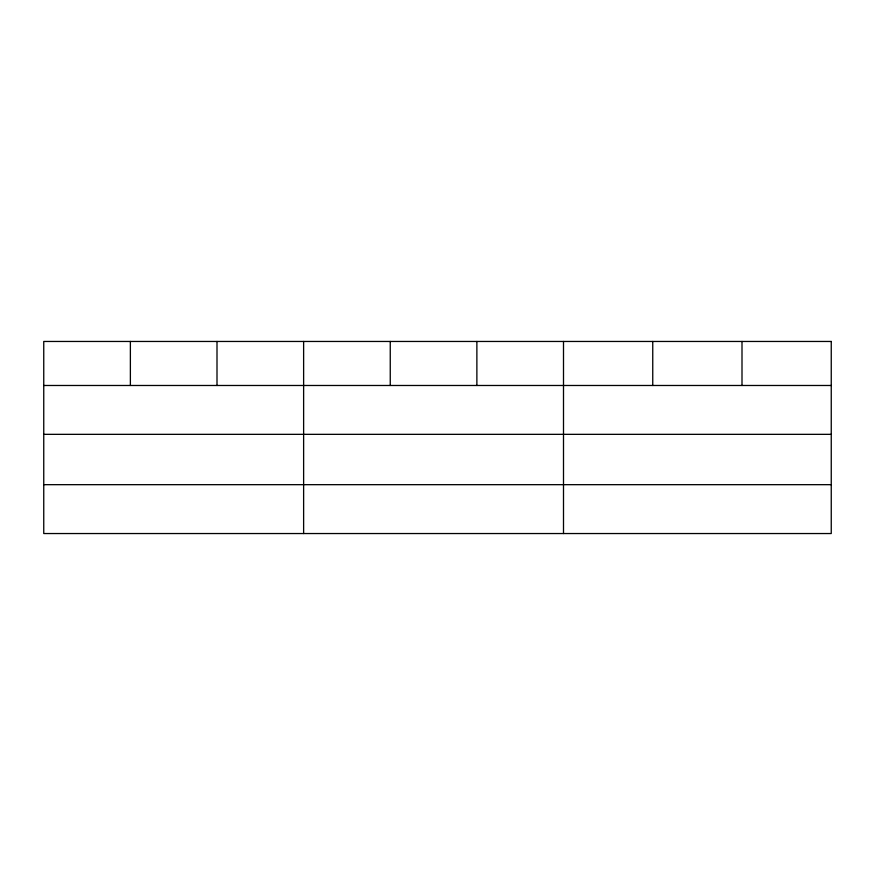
<?xml version="1.0" encoding="UTF-8"?>
<svg xmlns="http://www.w3.org/2000/svg" width="875" height="875" viewBox="0 0 875 875"><rect width="100%" height="100%" fill="white"/><g stroke="black" fill="none" stroke-linecap="round" stroke-linejoin="round"><path stroke-width="1.31" d="M43.75 385.481L831.25 385.481M43.75 434.339L831.25 434.339M43.75 484.673L831.25 484.673M742 341.458L742 385.481M652.75 341.458L652.75 385.481M563.5 341.458L563.5 533.542M476.875 341.458L476.875 385.481M390.25 341.458L390.25 385.481M303.625 341.458L303.625 533.542M217 341.458L217 385.481M130.375 341.458L130.375 385.481M831.25 341.458L43.75 341.458L43.75 533.542L831.25 533.542L831.25 341.458"/></g></svg>
